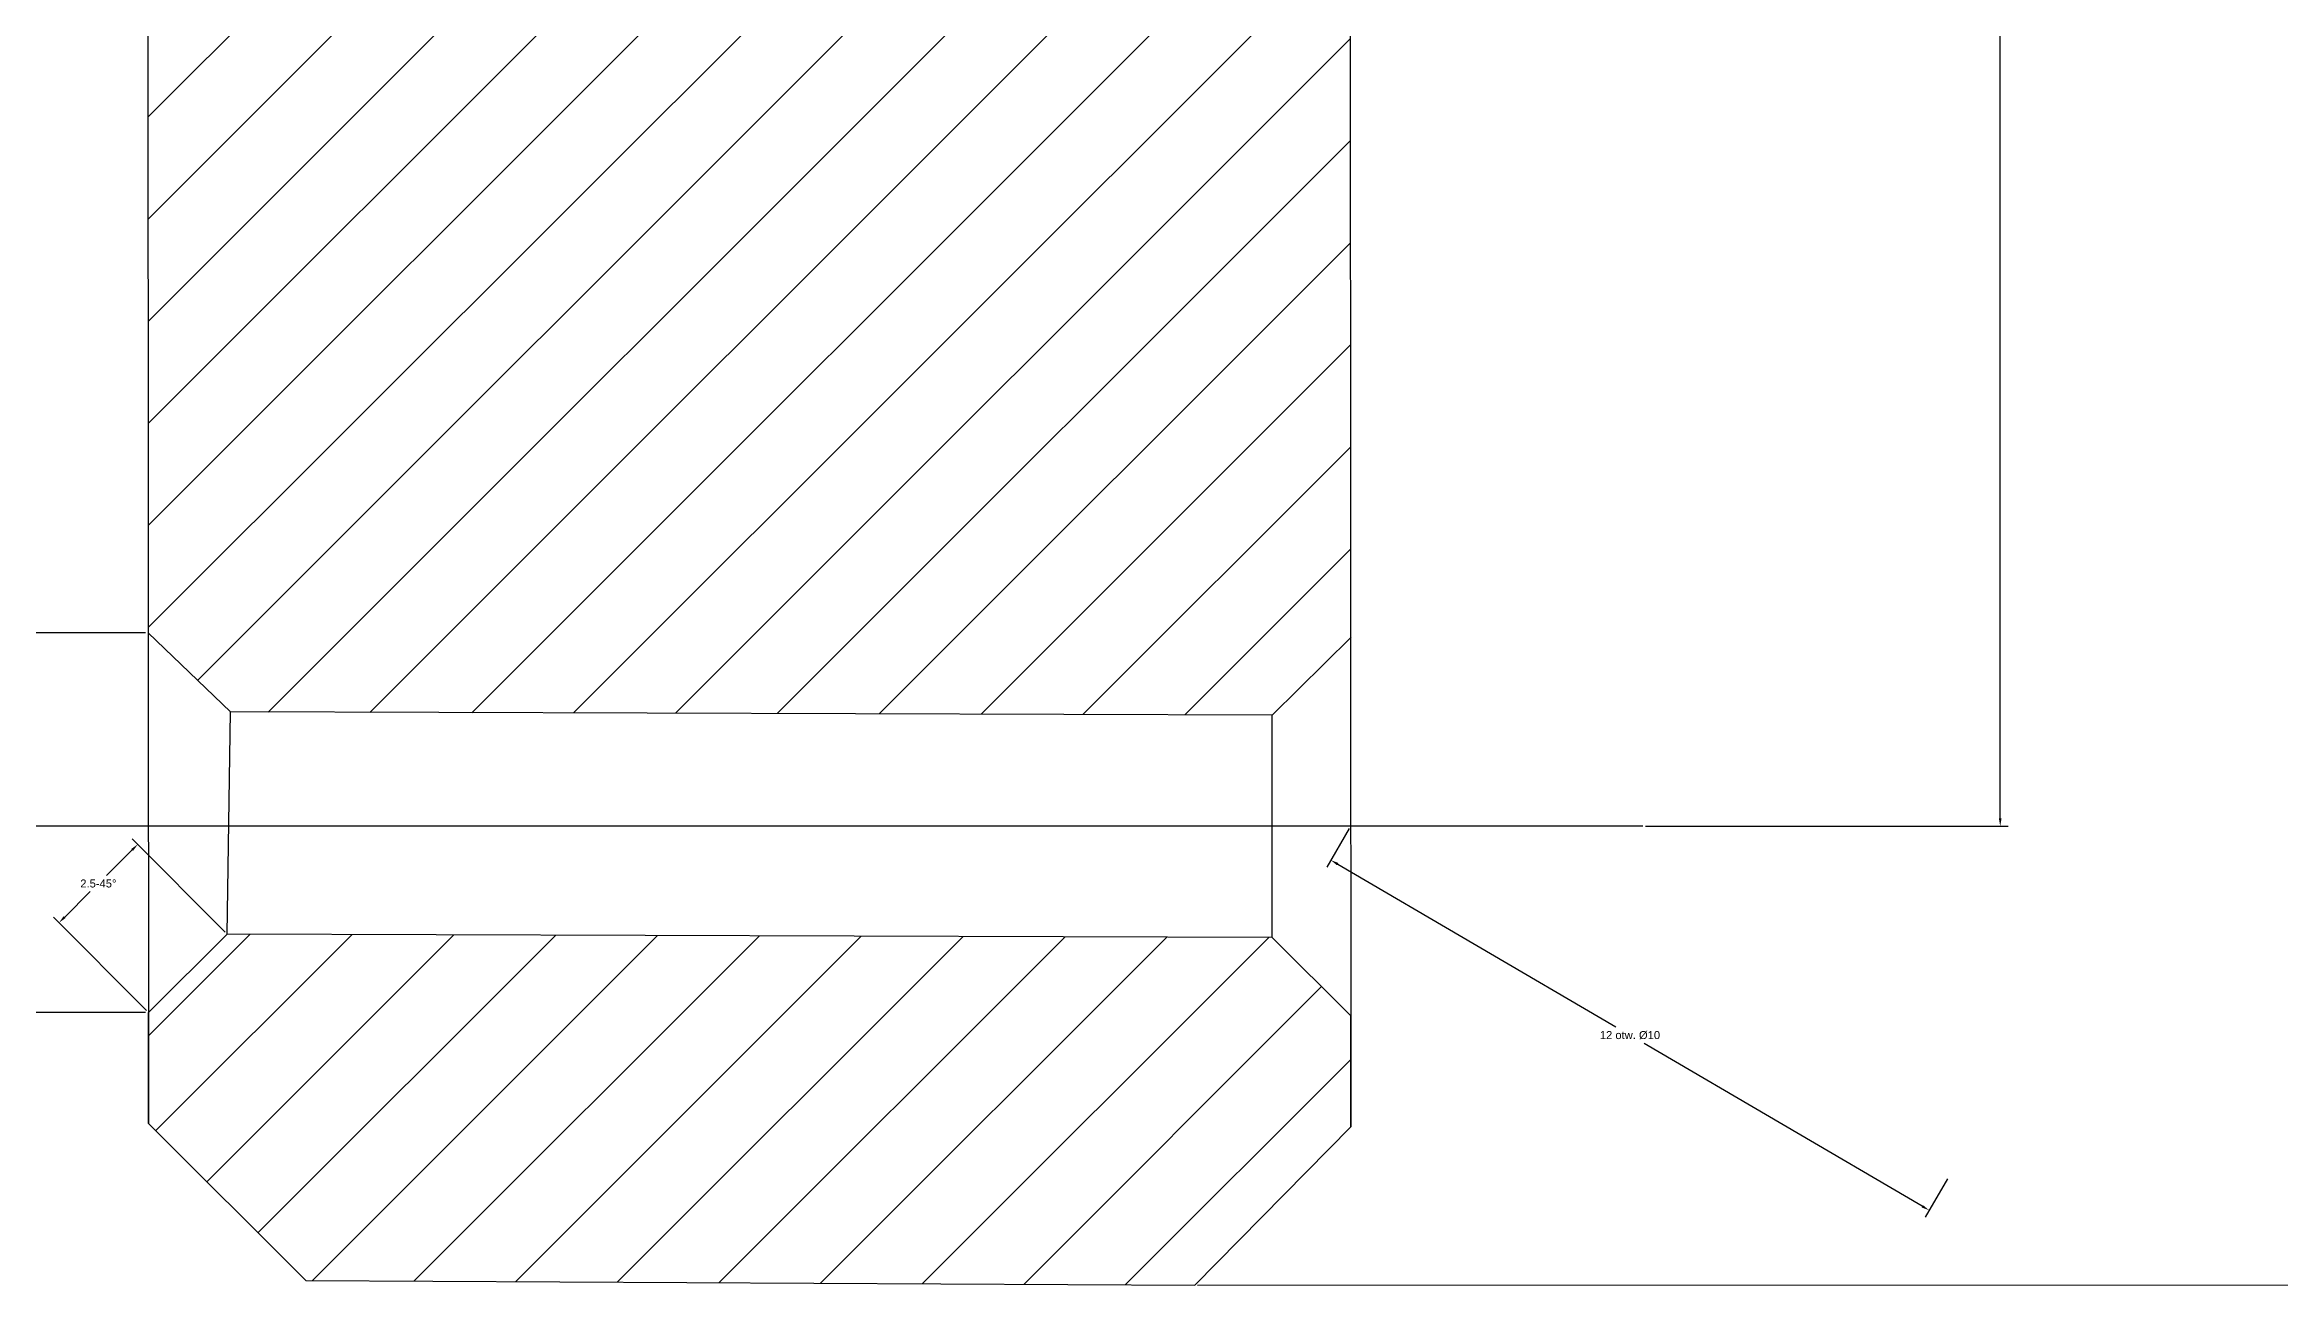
# Model space of a CAD drawing. Header units: inches. Extents: x 17 to 314, y 4 to 204.
# Drawn here: x 117.8 to 168, y 63.9 to 91.8 of the extents above; entities that cross this region are included whole.
import ezdxf

# ---------------------------------------------------------------- set-up
doc = ezdxf.new("R2010")
doc.units = ezdxf.units.IN
doc.header["$MEASUREMENT"] = 0
doc.styles.get("Standard").update_dxf_attribs({"font": 'arial.ttf'})
doc.dimstyles.get("Standard").update_dxf_attribs({"dimtxt": 0.18, "dimasz": 0.18, "dimexe": 0.18, "dimexo": 0.0625, "dimgap": 0.09, "dimtad": 0, "dimtih": 1, "dimtoh": 1, "dimdec": 4, "dimzin": 0, "dimdsep": 46, "dimtxsty": 'Standard', "dimcen": 0.09, "dimadec": 0, "dimazin": 0, "dimtfac": 1, "dimtdec": 4, "dimtofl": 0, "dimtmove": 0, "dimatfit": 3, "dimfxl": 1, "dimtolj": 1, "dimtzin": 0, "dimarcsym": 0})

# ---------------------------------------------------------------- blocks, each defined once
blk = doc.blocks.new('*D5')
at = {"color": 0, "lineweight": -2, "transparency": 16777216}
for p, q in [((143.644, 171.049), (192.624, 171.071)), ((192.444, 170.891), (192.467, 118.619)), ((192.491, 64.123), (192.468, 116.395)), ((143.692, 63.922), (192.671, 63.943))]:
    blk.add_line(p, q, dxfattribs=at)
at = {"color": 0, "transparency": 16777216}
for points in [[(192.474, 170.891), (192.414, 170.891), (192.444, 171.071)], [(192.521, 64.123), (192.461, 64.123), (192.491, 63.943)]]:
    blk.add_solid(points, dxfattribs=at)
at = {"layer": 'Defpoints', "color": 0, "transparency": 16777216}
for p in [(143.582, 171.049), (192.444, 171.071), (143.629, 63.921)]:
    blk.add_point(p, dxfattribs=at)
at = {"color": 0, "transparency": 16777216, "insert": (192.468, 117.507), "char_height": 0.18, "attachment_point": 5}
blk.add_mtext('\\A1;{\\H11.11111x;130}', dxfattribs=at)
blk = doc.blocks.new('*D6')
at = {"color": 0, "lineweight": -2, "transparency": 16777216}
for p, q in [((120.023, 78.606), (112.211, 78.602)), ((112.391, 78.422), (112.393, 75.227)), ((112.395, 70.236), (112.394, 73.431)), ((120.027, 70.06), (112.215, 70.056))]:
    blk.add_line(p, q, dxfattribs=at)
at = {"color": 0, "transparency": 16777216}
for points in [[(112.421, 78.422), (112.361, 78.422), (112.391, 78.602)], [(112.425, 70.236), (112.365, 70.236), (112.395, 70.056)]]:
    blk.add_solid(points, dxfattribs=at)
at = {"layer": 'Defpoints', "color": 0, "transparency": 16777216}
for p in [(120.086, 78.606), (112.395, 70.056), (120.09, 70.06)]:
    blk.add_point(p, dxfattribs=at)
at = {"color": 0, "transparency": 16777216, "insert": (112.393, 74.329), "char_height": 0.18, "attachment_point": 5}
blk.add_mtext('\\A1;{\\H8.33333x;%%C10}', dxfattribs=at)
blk = doc.blocks.new('*D7')
at = {"color": 0, "lineweight": -2, "transparency": 16777216}
for p, q in [((121.818, 71.868), (119.725, 73.971)), ((119.725, 73.717), (119.149, 73.144)), ((118.208, 72.208), (118.783, 72.78)), ((120.046, 70.104), (117.953, 72.208))]:
    blk.add_line(p, q, dxfattribs=at)
at = {"color": 0, "transparency": 16777216}
for points in [[(119.704, 73.738), (119.746, 73.696), (119.852, 73.844)], [(118.186, 72.229), (118.229, 72.186), (118.08, 72.081)]]:
    blk.add_solid(points, dxfattribs=at)
at = {"layer": 'Defpoints', "color": 0, "transparency": 16777216}
for p in [(118.08, 72.081), (121.862, 71.823), (120.09, 70.06)]:
    blk.add_point(p, dxfattribs=at)
at = {"color": 0, "transparency": 16777216, "insert": (118.966, 72.962), "char_height": 0.18, "attachment_point": 5}
blk.add_mtext('\\A1;2.5-45%%D', dxfattribs=at)
blk = doc.blocks.new('*D8')
at = {"color": 0, "lineweight": -2, "transparency": 16777216}
for p, q in [((147.102, 74.197), (146.596, 73.333)), ((146.842, 73.398), (153.097, 69.736)), ((159.99, 65.701), (153.735, 69.362)), ((160.56, 66.319), (160.054, 65.455))]:
    blk.add_line(p, q, dxfattribs=at)
at = {"color": 0, "transparency": 16777216}
for points in [[(146.857, 73.424), (146.827, 73.372), (146.687, 73.489)], [(160.005, 65.727), (159.975, 65.675), (160.145, 65.61)]]:
    blk.add_solid(points, dxfattribs=at)
at = {"layer": 'Defpoints', "color": 0, "transparency": 16777216}
for p in [(147.133, 74.251), (160.592, 66.373), (160.145, 65.61)]:
    blk.add_point(p, dxfattribs=at)
at = {"color": 0, "transparency": 16777216, "insert": (153.416, 69.549), "char_height": 0.18, "attachment_point": 5}
blk.add_mtext('\\A1;12 otw. %%C10', dxfattribs=at)
blk = doc.blocks.new('*D15')
at = {"color": 0, "lineweight": -2, "transparency": 16777216}
for p, q in [((153.764, 117.395), (161.924, 117.395)), ((161.744, 117.215), (161.744, 96.99)), ((161.744, 74.431), (161.744, 94.656)), ((153.764, 74.251), (161.924, 74.251))]:
    blk.add_line(p, q, dxfattribs=at)
at = {"color": 0, "transparency": 16777216}
for points in [[(161.714, 117.215), (161.774, 117.215), (161.744, 117.395)], [(161.714, 74.431), (161.774, 74.431), (161.744, 74.251)]]:
    blk.add_solid(points, dxfattribs=at)
at = {"layer": 'Defpoints', "color": 0, "transparency": 16777216}
for p in [(153.702, 117.395), (161.744, 117.395), (153.702, 74.251)]:
    blk.add_point(p, dxfattribs=at)
at = {"color": 0, "transparency": 16777216, "insert": (161.744, 95.823), "char_height": 0.18, "attachment_point": 5}
blk.add_mtext('\\A1;{\\H11.11111x;%%C100}', dxfattribs=at)

msp = doc.modelspace()

# ---------------------------------------------------------------- hatches: boundary and pattern name
at = {"lineweight": 30, "transparency": 33554687}
h = msp.add_hatch(dxfattribs=at)
h.set_pattern_fill('ANSI31', color=256, scale=13)
h.paths.add_polyline_path([(147.11939, 103.42773), (145.358, 105.20175), (144.23582, 105.20122), (93.25024, 105.21978), (89.74491, 101.65429), (64.74491, 101.65429), (62.96849, 99.89523), (62.96849, 97.39523), (66.48095, 93.83677), (96.48095, 93.83677), (100.01452, 97.37427), (100.07671, 102.56017), (120.07671, 102.56017), (120.0857, 78.60578), (121.93409, 76.82281), (145.367, 76.75121), (147.13126, 78.49083)])
h = msp.add_hatch(dxfattribs=at)
h.set_pattern_fill('ANSI31', color=256, scale=13)
h.paths.add_polyline_path([(147.13531, 69.98638), (145.367, 71.75121), (121.86221, 71.82333), (120.08984, 70.06017), (120.08984, 67.56017), (123.62965, 64.02892), (143.62936, 63.92149), (147.1365, 67.48519)])

# ---------------------------------------------------------------- linework, layer by layer
at = {"lineweight": 30}
for p, q in [((147.08889, 167.48533), (147.1365, 67.48519)), ((120.07671, 102.56017), (120.08984, 67.56017)), ((121.93409, 76.82281), (120.0857, 78.60578)), ((145.367, 76.75121), (147.14716, 78.5065)), ((121.86221, 71.82333), (121.93409, 76.82281)), ((145.367, 76.75121), (121.93409, 76.82281)), ((145.367, 71.75121), (145.367, 76.75121)), ((120.08984, 70.06017), (121.86221, 71.82333)), ((145.367, 71.75121), (121.86221, 71.82333)), ((147.1365, 69.98519), (145.367, 71.75121)), ((120.08984, 67.56017), (120.08984, 70.06017)), ((147.1365, 67.48519), (147.1365, 69.98519)), ((120.08984, 67.56017), (123.62965, 64.02892)), ((143.62936, 63.92149), (147.1365, 67.48519)), ((123.62965, 64.02892), (143.62936, 63.92149))]:
    msp.add_line(p, q, dxfattribs=at)
at = {"color": 152, "true_color": 0x2776bb}
for p, q in [((153.7019, 74.25121), (113.83513, 74.25121)), ((145.367, 74.25121), (145.367, 74.25121))]:
    msp.add_line(p, q, dxfattribs=at)

# ---------------------------------------------------------------- dimensions: what is measured, and where the dimension line sits
at = {"color": 30, "true_color": 0xf26722}
for p1, p2, distance, text, picture, middle in [((143.62936, 63.92149), (143.58175, 171.04903), -48.86211, '{\\H11.11111x;130}', '*D5', (192.46766, 117.50698)), ((120.0857, 78.60578), (120.08984, 70.06017), -7.69461, '{\\H8.33333x;%%C10}', '*D6', (112.39316, 74.32924)), ((121.86221, 71.82333), (120.08984, 70.06017), -2.84986, '2.5-45%%D', '*D7', (118.96613, 72.96215)), ((147.13328, 74.25121), (160.59153, 66.37277), -0.88366, '12 otw. %%C10', '*D8', (153.41598, 69.54939))]:
    dim = msp.add_aligned_dim(p1=p1, p2=p2, distance=distance, text=text, dimstyle='Standard', dxfattribs=at)
    dim.commit()
    dim.dimension.update_dxf_attribs({"geometry": picture, "text_midpoint": middle})
dim = msp.add_linear_dim(base=(161.74366, 117.39523), p1=(153.7019, 74.25121), p2=(153.7019, 117.39523), angle=90, text='{\\H11.11111x;%%C100}', dimstyle='Standard', dxfattribs=at)
dim.commit()
dim.dimension.update_dxf_attribs({"geometry": '*D15', "text_midpoint": (161.74366, 95.82322)})

doc.saveas('drawing.dxf')
